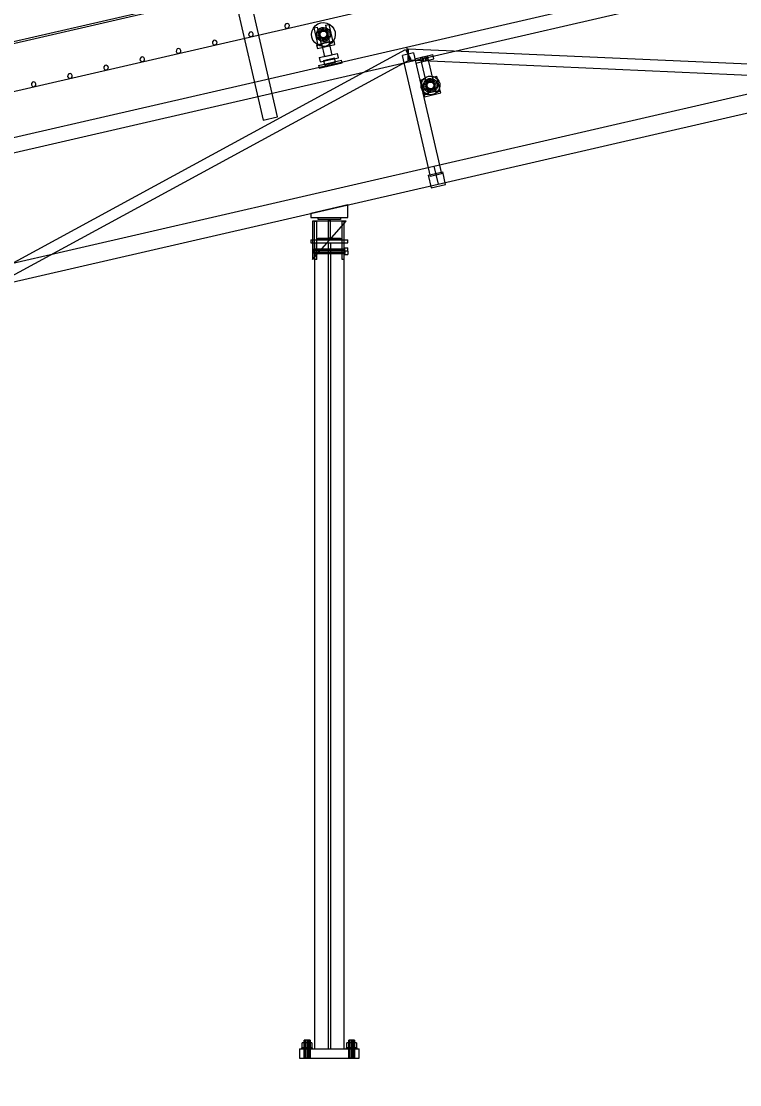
# Model space of a CAD drawing. Header units: millimetres. Extents: x -1970 to 59977, y -50268 to 6837.
# Drawn here: x 34593 to 36527, y -72 to 2791 of the extents above; entities that cross this region are included whole.
import ezdxf

# ---------------------------------------------------------------- set-up
doc = ezdxf.new("R2010")
doc.units = ezdxf.units.MM
doc.layers.add('COTAS_P', color=1, linetype='Continuous', lineweight=0)
doc.layers.add('lateral_C03', color=7, linetype='Continuous', lineweight=0)
doc.dimstyles.new('R19_100', dxfattribs={"dimtxt": 250, "dimasz": 150, "dimexe": 150, "dimexo": 80, "dimgap": 100, "dimtad": 1, "dimtih": 1, "dimtoh": 1, "dimdsep": 46, "dimcen": 0.09, "dimadec": 0, "dimazin": 0, "dimtfac": 1, "dimtdec": 4, "dimtofl": 0, "dimtmove": 0, "dimatfit": 3, "dimfxl": 1, "dimtolj": 1, "dimtzin": 0, "dimarcsym": 0})

# ---------------------------------------------------------------- blocks, each defined once
blk = doc.blocks.new('*D9')
at = {"layer": 'COTAS_P', "color": 0, "lineweight": -2, "transparency": 16777216}
for p, q in [((38921.3, 3578), (38703.4, 4523.2)), ((27384.7, 1760.7), (38591, 4343.3)), ((27422.7, 928), (27204.9, 1873.2))]:
    blk.add_line(p, q, dxfattribs=at)
at = {"layer": 'COTAS_P', "color": 0, "transparency": 16777216}
for points in [[(38585.4, 4367.7), (38596.6, 4319), (38737.1, 4377)], [(27379.1, 1785.1), (27390.3, 1736.3), (27238.5, 1727)]]:
    blk.add_solid(points, dxfattribs=at)
at = {"layer": 'Defpoints', "color": 0, "transparency": 16777216}
for p in [(38737.1, 4377), (38939.3, 3500), (27440.7, 850)]:
    blk.add_point(p, dxfattribs=at)
blk = doc.blocks.new('*D24')
at = {"layer": 'COTAS_P', "color": 0, "lineweight": -2, "transparency": 16777216}
for p, q in [((112.7, -80), (112.7, -2650)), ((59977.3, -80), (59977.3, -2650)), ((262.7, -2500), (59827.3, -2500))]:
    blk.add_line(p, q, dxfattribs=at)
at = {"layer": 'COTAS_P', "color": 0, "transparency": 16777216}
for points in [[(262.7, -2475), (262.7, -2525), (112.7, -2500)], [(59827.3, -2475), (59827.3, -2525), (59977.3, -2500)]]:
    blk.add_solid(points, dxfattribs=at)
at = {"layer": 'Defpoints', "color": 0, "transparency": 16777216}
for p in [(112.7, 0), (59977.3, 0), (59977.3, -2500)]:
    blk.add_point(p, dxfattribs=at)

msp = doc.modelspace()

# ---------------------------------------------------------------- linework, layer by layer
at = {"layer": 'lateral_C03'}
for p, q in [((38691.362, 3685.056), (27582.557, 1124.887)), ((27583.456, 1120.989), (38692.26, 3681.159)), ((27611.752, 998.208), (38720.557, 3558.377)), ((35629.469, 2721.824), (36798.817, 2991.315)), ((35638.453, 2682.846), (36807.8, 2952.337)), ((35163.829, 2872.09), (35243.778, 2525.184)), ((35282.756, 2534.167), (35202.807, 2881.073)), ((35302.688, 2781.031), (35302.345, 2777.122)), ((35302.345, 2777.122), (35304.365, 2773.757)), ((35305.264, 2783.992), (35302.688, 2781.031)), ((35309.089, 2784.874), (35305.264, 2783.992)), ((35312.701, 2783.339), (35309.089, 2784.874)), ((35314.721, 2779.974), (35312.701, 2783.339)), ((35314.377, 2776.065), (35314.721, 2779.974)), ((35379.063, 2772.511), (35384.379, 2778.954)), ((35384.379, 2778.954), (35391.182, 2783.803)), ((35391.182, 2783.803), (35399.007, 2786.725)), ((35399.007, 2786.725), (35407.323, 2787.523)), ((35407.323, 2787.523), (35415.561, 2786.141)), ((35411.748, 2780.426), (35421.492, 2782.671)), ((35411.748, 2780.426), (35422.527, 2733.652)), ((35415.561, 2786.141), (35423.162, 2782.674)), ((35432.272, 2735.897), (35421.492, 2782.671)), ((35423.162, 2782.674), (35429.605, 2777.358)), ((35429.605, 2777.358), (35434.454, 2770.555)), ((35205.243, 2758.574), (35204.899, 2754.664)), ((35204.899, 2754.664), (35206.919, 2751.3)), ((35207.819, 2761.535), (35205.243, 2758.574)), ((35206.919, 2751.3), (35210.531, 2749.765)), ((35211.643, 2762.416), (35207.819, 2761.535)), ((35210.531, 2749.765), (35214.355, 2750.646)), ((35215.255, 2760.881), (35211.643, 2762.416)), ((35214.355, 2750.646), (35216.931, 2753.607)), ((35217.275, 2757.516), (35215.255, 2760.881)), ((35216.931, 2753.607), (35217.275, 2757.516)), ((35304.365, 2773.757), (35307.977, 2772.222)), ((35307.977, 2772.222), (35311.801, 2773.104)), ((35311.801, 2773.104), (35314.377, 2776.065)), ((35374.214, 2756.672), (35375.596, 2764.91)), ((35375.011, 2748.356), (35374.214, 2756.672)), ((35377.934, 2740.53), (35375.011, 2748.356)), ((35375.596, 2764.91), (35379.063, 2772.511)), ((35380.565, 2773.239), (35390.309, 2775.485)), ((35380.565, 2773.239), (35391.345, 2726.465)), ((35387.206, 2756.213), (35388.026, 2761.105)), ((35397.199, 2755.86), (35387.206, 2756.213)), ((35387.679, 2751.276), (35387.206, 2756.213)), ((35397.424, 2753.522), (35387.679, 2751.276)), ((35389.414, 2746.629), (35387.679, 2751.276)), ((35388.026, 2761.105), (35390.085, 2765.617)), ((35397.588, 2758.177), (35388.026, 2761.105)), ((35398.246, 2751.321), (35389.414, 2746.629)), ((35390.085, 2765.617), (35393.241, 2769.443)), ((35398.563, 2760.315), (35390.085, 2765.617)), ((35401.089, 2728.711), (35390.309, 2775.485)), ((35399.609, 2749.407), (35392.293, 2742.59)), ((35393.241, 2769.443), (35397.28, 2772.322)), ((35400.058, 2762.127), (35393.241, 2769.443)), ((35397.199, 2755.86), (35397.588, 2758.177)), ((35397.424, 2753.522), (35397.199, 2755.86)), ((35397.28, 2772.322), (35401.927, 2774.057)), ((35401.972, 2763.491), (35397.28, 2772.322)), ((35398.246, 2751.321), (35397.424, 2753.522)), ((35397.588, 2758.177), (35398.563, 2760.315)), ((35399.609, 2749.407), (35398.246, 2751.321)), ((35398.563, 2760.315), (35400.058, 2762.127)), ((35401.422, 2747.912), (35399.609, 2749.407)), ((35400.058, 2762.127), (35401.972, 2763.491)), ((35401.927, 2774.057), (35406.864, 2774.531)), ((35404.173, 2764.313), (35401.927, 2774.057)), ((35401.972, 2763.491), (35404.173, 2764.313)), ((35404.173, 2764.313), (35406.511, 2764.537)), ((35406.511, 2764.537), (35406.864, 2774.531)), ((35406.511, 2764.537), (35408.828, 2764.148)), ((35406.864, 2774.531), (35411.756, 2773.71)), ((35408.828, 2764.148), (35411.756, 2773.71)), ((35408.828, 2764.148), (35410.966, 2763.173)), ((35412.329, 2748.958), (35410.416, 2747.595)), ((35410.966, 2763.173), (35416.268, 2771.652)), ((35410.966, 2763.173), (35412.778, 2761.678)), ((35411.756, 2773.71), (35416.268, 2771.652)), ((35413.824, 2750.77), (35412.329, 2748.958)), ((35412.329, 2748.958), (35419.146, 2741.642)), ((35412.778, 2761.678), (35420.094, 2768.495)), ((35412.778, 2761.678), (35414.142, 2759.765)), ((35414.799, 2752.908), (35413.824, 2750.77)), ((35413.824, 2750.77), (35422.303, 2745.468)), ((35414.142, 2759.765), (35422.973, 2764.456)), ((35414.142, 2759.765), (35414.964, 2757.564)), ((35415.188, 2755.225), (35414.799, 2752.908)), ((35414.799, 2752.908), (35424.361, 2749.981)), ((35424.708, 2759.81), (35414.964, 2757.564)), ((35414.964, 2757.564), (35415.188, 2755.225)), ((35415.188, 2755.225), (35425.182, 2754.872)), ((35416.268, 2771.652), (35420.094, 2768.495)), ((35420.094, 2768.495), (35422.973, 2764.456)), ((35424.361, 2749.981), (35422.303, 2745.468)), ((35422.973, 2764.456), (35424.708, 2759.81)), ((35425.182, 2754.872), (35424.361, 2749.981)), ((35424.708, 2759.81), (35425.182, 2754.872)), ((35434.454, 2770.555), (35437.376, 2762.729)), ((35438.174, 2754.414), (35436.792, 2746.175)), ((35437.376, 2762.729), (35438.174, 2754.414)), ((34460.122, 2452.332), (35629.469, 2721.824)), ((35107.797, 2736.116), (35107.454, 2732.207)), ((35107.454, 2732.207), (35109.474, 2728.842)), ((35110.373, 2739.077), (35107.797, 2736.116)), ((35109.474, 2728.842), (35113.086, 2727.307)), ((35114.197, 2739.958), (35110.373, 2739.077)), ((35113.086, 2727.307), (35116.91, 2728.188)), ((35117.809, 2738.424), (35114.197, 2739.958)), ((35116.91, 2728.188), (35119.486, 2731.149)), ((35119.829, 2735.059), (35117.809, 2738.424)), ((35119.486, 2731.149), (35119.829, 2735.059)), ((35382.782, 2733.728), (35377.934, 2740.53)), ((35389.226, 2728.412), (35382.782, 2733.728)), ((35387.972, 2727.74), (35434.746, 2738.52)), ((35387.972, 2727.74), (35390.218, 2717.996)), ((35396.826, 2724.945), (35389.226, 2728.412)), ((35392.293, 2742.59), (35389.414, 2746.629)), ((35390.218, 2717.996), (35436.992, 2728.775)), ((35391.345, 2726.465), (35401.089, 2728.711)), ((35396.119, 2739.434), (35392.293, 2742.59)), ((35401.422, 2747.912), (35396.119, 2739.434)), ((35400.632, 2737.375), (35396.119, 2739.434)), ((35405.065, 2723.563), (35396.826, 2724.945)), ((35403.559, 2746.937), (35400.632, 2737.375)), ((35405.523, 2736.555), (35400.632, 2737.375)), ((35403.559, 2746.937), (35401.422, 2747.912)), ((35421.104, 2735.376), (35401.614, 2730.884)), ((35409.699, 2695.804), (35401.614, 2730.884)), ((35405.876, 2746.548), (35403.559, 2746.937)), ((35413.38, 2724.36), (35405.065, 2723.563)), ((35405.876, 2746.548), (35405.523, 2736.555)), ((35410.461, 2737.028), (35405.523, 2736.555)), ((35408.215, 2746.773), (35405.876, 2746.548)), ((35410.416, 2747.595), (35408.215, 2746.773)), ((35408.215, 2746.773), (35410.461, 2737.028)), ((35410.416, 2747.595), (35415.107, 2738.763)), ((35415.107, 2738.763), (35410.461, 2737.028)), ((35421.206, 2727.283), (35413.38, 2724.36)), ((35419.146, 2741.642), (35415.107, 2738.763)), ((35422.303, 2745.468), (35419.146, 2741.642)), ((35421.104, 2735.376), (35429.188, 2700.296)), ((35428.009, 2732.131), (35421.206, 2727.283)), ((35422.527, 2733.652), (35432.272, 2735.897)), ((35433.325, 2738.575), (35428.009, 2732.131)), ((35436.792, 2746.175), (35433.325, 2738.575)), ((35436.992, 2728.775), (35434.746, 2738.52)), ((35629.469, 2721.824), (35638.453, 2682.846)), ((34532.457, 2120.553), (35626.796, 2715.513)), ((34912.906, 2691.201), (34912.562, 2687.291)), ((34915.482, 2694.162), (34912.906, 2691.201)), ((34919.306, 2695.043), (34915.482, 2694.162)), ((34922.918, 2693.508), (34919.306, 2695.043)), ((34924.938, 2690.144), (34922.918, 2693.508)), ((35010.352, 2713.658), (35010.008, 2709.749)), ((35010.008, 2709.749), (35012.028, 2706.384)), ((35012.927, 2716.619), (35010.352, 2713.658)), ((35012.028, 2706.384), (35015.64, 2704.849)), ((35016.752, 2717.501), (35012.927, 2716.619)), ((35015.64, 2704.849), (35019.464, 2705.731)), ((35020.364, 2715.966), (35016.752, 2717.501)), ((35019.464, 2705.731), (35022.04, 2708.692)), ((35022.384, 2712.601), (35020.364, 2715.966)), ((35022.04, 2708.692), (35022.384, 2712.601)), ((35394.468, 2693.32), (35443.97, 2704.728)), ((35394.468, 2693.32), (35397.163, 2681.627)), ((35397.163, 2681.627), (35446.665, 2693.035)), ((35406.848, 2685.911), (35436.082, 2692.648)), ((35429.188, 2700.296), (35409.699, 2695.804)), ((35438.777, 2680.955), (35436.082, 2692.648)), ((35446.665, 2693.035), (35443.97, 2704.728)), ((35648.578, 2705.703), (35619.344, 2698.966)), ((35694.353, 2373.498), (35619.344, 2698.966)), ((35626.796, 2715.513), (35641.126, 2689.156)), ((35634.635, 2717.32), (35633.287, 2687.35)), ((35634.635, 2717.32), (36878.991, 2661.343)), ((35648.578, 2705.703), (35723.586, 2380.235)), ((35652.171, 2690.112), (35700.894, 2701.341)), ((35666.788, 2693.481), (35686.277, 2697.972)), ((35666.788, 2693.481), (35680.801, 2632.675)), ((35670.686, 2694.379), (35673.609, 2695.053)), ((35670.686, 2694.379), (35673.381, 2682.686)), ((35673.609, 2695.053), (35679.456, 2696.4)), ((35676.304, 2683.359), (35673.609, 2695.053)), ((35679.456, 2696.4), (35682.379, 2697.074)), ((35682.151, 2684.707), (35679.456, 2696.4)), ((35685.074, 2685.38), (35682.379, 2697.074)), ((35700.291, 2637.166), (35686.277, 2697.972)), ((35703.589, 2689.647), (35700.894, 2701.341)), ((34469.105, 2413.354), (35638.453, 2682.846)), ((34546.786, 2094.196), (35641.126, 2689.156)), ((34815.46, 2668.743), (34815.117, 2664.834)), ((34815.117, 2664.834), (34817.137, 2661.469)), ((34818.036, 2671.704), (34815.46, 2668.743)), ((34821.86, 2672.585), (34818.036, 2671.704)), ((34825.472, 2671.051), (34821.86, 2672.585)), ((34824.573, 2660.816), (34827.149, 2663.776)), ((34827.492, 2667.686), (34825.472, 2671.051)), ((34827.149, 2663.776), (34827.492, 2667.686)), ((34912.562, 2687.291), (34914.582, 2683.927)), ((34914.582, 2683.927), (34918.194, 2682.392)), ((34918.194, 2682.392), (34922.019, 2683.273)), ((34922.019, 2683.273), (34924.594, 2686.234)), ((34924.594, 2686.234), (34924.938, 2690.144)), ((35392.528, 2672.349), (35454.893, 2686.722)), ((35392.528, 2672.349), (35394.325, 2664.553)), ((35394.325, 2664.553), (35456.69, 2678.926)), ((35406.848, 2685.911), (35409.543, 2674.218)), ((35409.543, 2674.218), (35438.777, 2680.955)), ((35456.69, 2678.926), (35454.893, 2686.722)), ((35633.287, 2687.35), (36877.643, 2631.373)), ((35652.171, 2690.112), (35654.866, 2678.419)), ((35654.866, 2678.419), (35703.589, 2689.647)), ((35676.304, 2683.359), (35673.381, 2682.686)), ((35676.304, 2683.359), (35682.151, 2684.707)), ((35682.151, 2684.707), (35685.074, 2685.38)), ((35703.355, 2401.228), (36872.703, 2670.719)), ((34718.015, 2646.286), (34717.671, 2642.376)), ((34717.671, 2642.376), (34719.691, 2639.011)), ((34720.59, 2649.246), (34718.015, 2646.286)), ((34719.691, 2639.011), (34723.303, 2637.477)), ((34724.415, 2650.128), (34720.59, 2649.246)), ((34723.303, 2637.477), (34727.127, 2638.358)), ((34728.027, 2648.593), (34724.415, 2650.128)), ((34727.127, 2638.358), (34729.703, 2641.319)), ((34730.047, 2645.228), (34728.027, 2648.593)), ((34729.703, 2641.319), (34730.047, 2645.228)), ((34817.137, 2661.469), (34820.749, 2659.934)), ((34820.749, 2659.934), (34824.573, 2660.816)), ((35668.21, 2633.878), (35679.903, 2636.572)), ((35668.21, 2633.878), (35677.642, 2592.95)), ((35672.829, 2631.823), (35677.048, 2636.938)), ((35677.048, 2636.938), (35682.448, 2640.786)), ((35689.335, 2595.645), (35679.903, 2636.572)), ((35680.801, 2632.675), (35700.291, 2637.166)), ((35681.411, 2632.255), (35685.45, 2635.134)), ((35682.448, 2640.786), (35688.66, 2643.106)), ((35685.45, 2635.134), (35690.097, 2636.869)), ((35690.142, 2626.303), (35685.45, 2635.134)), ((35688.66, 2643.106), (35695.26, 2643.739)), ((35690.097, 2636.869), (35695.034, 2637.343)), ((35692.343, 2627.125), (35690.097, 2636.869)), ((35694.681, 2627.349), (35695.034, 2637.343)), ((35695.034, 2637.343), (35699.926, 2636.522)), ((35695.26, 2643.739), (35701.799, 2642.642)), ((35696.998, 2626.96), (35699.926, 2636.522)), ((35699.136, 2625.985), (35704.438, 2634.464)), ((35699.392, 2641.064), (35711.086, 2643.759)), ((35699.392, 2641.064), (35708.824, 2600.137)), ((35699.926, 2636.522), (35704.438, 2634.464)), ((35701.799, 2642.642), (35707.832, 2639.89)), ((35704.438, 2634.464), (35708.265, 2631.307)), ((35707.832, 2639.89), (35712.947, 2635.67)), ((35720.518, 2602.832), (35711.086, 2643.759)), ((35712.947, 2635.67), (35716.795, 2630.271)), ((34620.569, 2623.828), (34620.225, 2619.919)), ((34620.225, 2619.919), (34622.245, 2616.554)), ((34623.145, 2626.789), (34620.569, 2623.828)), ((34622.245, 2616.554), (34625.857, 2615.019)), ((34626.969, 2627.67), (34623.145, 2626.789)), ((34625.857, 2615.019), (34629.682, 2615.9)), ((34630.581, 2626.135), (34626.969, 2627.67)), ((34629.682, 2615.9), (34632.257, 2618.861)), ((34632.601, 2622.771), (34630.581, 2626.135)), ((34632.257, 2618.861), (34632.601, 2622.771)), ((35668.98, 2619.251), (35670.077, 2625.79)), ((35669.613, 2612.65), (35668.98, 2619.251)), ((35671.932, 2606.439), (35669.613, 2612.65)), ((35670.077, 2625.79), (35672.829, 2631.823)), ((35675.781, 2601.039), (35671.932, 2606.439)), ((35675.376, 2619.025), (35676.196, 2623.917)), ((35685.369, 2618.672), (35675.376, 2619.025)), ((35675.849, 2614.088), (35675.376, 2619.025)), ((35685.594, 2616.333), (35675.849, 2614.088)), ((35677.584, 2609.441), (35675.849, 2614.088)), ((35675.994, 2595.649), (35720.819, 2605.98)), ((35676.196, 2623.917), (35678.255, 2628.429)), ((35685.758, 2620.989), (35676.196, 2623.917)), ((35686.416, 2614.132), (35677.584, 2609.441)), ((35680.463, 2605.402), (35677.584, 2609.441)), ((35678.255, 2628.429), (35681.411, 2632.255)), ((35686.733, 2623.127), (35678.255, 2628.429)), ((35687.779, 2612.219), (35680.463, 2605.402)), ((35684.289, 2602.246), (35680.463, 2605.402)), ((35688.228, 2624.939), (35681.411, 2632.255)), ((35689.592, 2610.724), (35684.289, 2602.246)), ((35685.369, 2618.672), (35685.758, 2620.989)), ((35685.594, 2616.333), (35685.369, 2618.672)), ((35686.416, 2614.132), (35685.594, 2616.333)), ((35685.758, 2620.989), (35686.733, 2623.127)), ((35687.779, 2612.219), (35686.416, 2614.132)), ((35686.733, 2623.127), (35688.228, 2624.939)), ((35689.592, 2610.724), (35687.779, 2612.219)), ((35688.228, 2624.939), (35690.142, 2626.303)), ((35691.729, 2609.749), (35688.802, 2600.187)), ((35691.729, 2609.749), (35689.592, 2610.724)), ((35690.142, 2626.303), (35692.343, 2627.125)), ((35694.046, 2609.36), (35691.729, 2609.749)), ((35692.343, 2627.125), (35694.681, 2627.349)), ((35694.046, 2609.36), (35693.693, 2599.366)), ((35696.385, 2609.584), (35694.046, 2609.36)), ((35694.681, 2627.349), (35696.998, 2626.96)), ((35698.586, 2610.406), (35696.385, 2609.584)), ((35696.385, 2609.584), (35698.631, 2599.84)), ((35696.998, 2626.96), (35699.136, 2625.985)), ((35700.499, 2611.77), (35698.586, 2610.406)), ((35698.586, 2610.406), (35703.277, 2601.575)), ((35699.136, 2625.985), (35700.948, 2624.49)), ((35701.994, 2613.582), (35700.499, 2611.77)), ((35700.499, 2611.77), (35707.316, 2604.454)), ((35700.948, 2624.49), (35708.265, 2631.307)), ((35700.948, 2624.49), (35702.312, 2622.577)), ((35702.97, 2615.72), (35701.994, 2613.582)), ((35701.994, 2613.582), (35710.473, 2608.28)), ((35702.312, 2622.577), (35711.143, 2627.268)), ((35702.312, 2622.577), (35703.134, 2620.376)), ((35703.358, 2618.037), (35702.97, 2615.72)), ((35702.97, 2615.72), (35712.531, 2612.793)), ((35712.878, 2622.622), (35703.134, 2620.376)), ((35703.134, 2620.376), (35703.358, 2618.037)), ((35703.358, 2618.037), (35713.352, 2617.684)), ((35710.473, 2608.28), (35707.316, 2604.454)), ((35708.265, 2631.307), (35711.143, 2627.268)), ((35712.531, 2612.793), (35710.473, 2608.28)), ((35711.143, 2627.268), (35712.878, 2622.622)), ((35713.352, 2617.684), (35712.531, 2612.793)), ((35712.878, 2622.622), (35713.352, 2617.684)), ((35714.584, 2352.505), (36883.932, 2621.996)), ((35718.651, 2610.919), (35715.899, 2604.886)), ((35716.795, 2630.271), (35719.115, 2624.059)), ((35719.748, 2617.458), (35718.651, 2610.919)), ((35719.115, 2624.059), (35719.748, 2617.458)), ((35722.615, 2598.184), (35720.819, 2605.98)), ((35680.896, 2596.819), (35675.781, 2601.039)), ((35675.994, 2595.649), (35677.79, 2587.853)), ((35677.642, 2592.95), (35689.335, 2595.645)), ((35677.79, 2587.853), (35722.615, 2598.184)), ((35686.928, 2594.067), (35680.896, 2596.819)), ((35688.802, 2600.187), (35684.289, 2602.246)), ((35693.468, 2592.97), (35686.928, 2594.067)), ((35693.693, 2599.366), (35688.802, 2600.187)), ((35700.068, 2593.603), (35693.468, 2592.97)), ((35698.631, 2599.84), (35693.693, 2599.366)), ((35703.277, 2601.575), (35698.631, 2599.84)), ((35706.28, 2595.923), (35700.068, 2593.603)), ((35707.316, 2604.454), (35703.277, 2601.575)), ((35711.679, 2599.772), (35706.28, 2595.923)), ((35708.824, 2600.137), (35720.518, 2602.832)), ((35715.899, 2604.886), (35711.679, 2599.772)), ((35243.778, 2525.184), (35282.756, 2534.167)), ((34534.007, 2131.736), (35703.355, 2401.228)), ((35688.357, 2377.247), (35727.336, 2386.23)), ((35688.357, 2377.247), (35696.218, 2343.141)), ((35723.586, 2380.235), (35694.353, 2373.498)), ((35703.355, 2401.228), (35714.584, 2352.505)), ((35735.196, 2352.124), (35727.336, 2386.23)), ((34545.236, 2083.013), (35714.584, 2352.505)), ((35696.218, 2343.141), (35735.196, 2352.124)), ((35372.022, 2274.583), (35472.022, 2297.63)), ((35472.022, 2262.583), (35472.022, 2297.63)), ((35372.022, 2274.583), (35372.022, 2262.583)), ((35372.022, 2262.583), (35472.022, 2262.583)), ((35392.247, 2257.583), (35392.247, 2262.583)), ((35392.247, 2262.583), (35452.247, 2262.583)), ((35452.247, 2262.583), (35452.247, 2257.583)), ((35377.247, 2149.583), (35467.247, 2252.583)), ((35467.247, 2252.583), (35377.247, 2252.583)), ((35377.247, 2252.583), (35377.247, 2149.583)), ((35382.247, 2149.583), (35382.247, 2252.583)), ((35382.247, 2252.583), (35388.247, 2252.583)), ((35388.247, 2149.583), (35388.247, 2252.583)), ((35452.247, 2257.583), (35392.247, 2257.583)), ((35419.747, 2207.583), (35419.747, 2257.583)), ((35419.747, 2257.583), (35424.747, 2257.583)), ((35424.747, 2257.583), (35424.747, 2207.583)), ((35456.247, 2149.583), (35456.247, 2252.583)), ((35456.247, 2252.583), (35462.247, 2252.583)), ((35462.247, 2149.583), (35462.247, 2252.583)), ((35392.247, 2202.583), (35392.247, 2207.583)), ((35392.247, 2207.583), (35452.247, 2207.583)), ((35424.747, 2207.583), (35419.747, 2207.583)), ((35452.247, 2207.583), (35452.247, 2202.583)), ((35372.247, 2202.583), (35472.247, 2202.583)), ((35372.247, 2202.583), (35372.247, 2194.583)), ((35372.247, 2194.583), (35472.247, 2194.583)), ((35380.247, 2177.626), (35380.247, 2178.483)), ((35380.247, 2178.483), (35464.247, 2178.483)), ((35380.247, 2175.283), (35380.247, 2177.626)), ((35380.247, 2177.626), (35464.247, 2177.626)), ((35382.247, 2194.583), (35462.247, 2194.583)), ((35382.247, 2194.583), (35382.247, 25)), ((35452.247, 2202.583), (35392.247, 2202.583)), ((35418.747, 2194.583), (35425.747, 2194.583)), ((35418.747, 2194.583), (35418.747, 25)), ((35425.747, 25), (35425.747, 2194.583)), ((35462.247, 25), (35462.247, 2194.583)), ((35464.247, 2172.083), (35464.247, 2181.09)), ((35464.247, 2181.09), (35472.247, 2181.09)), ((35464.247, 2177.626), (35464.247, 2178.483)), ((35464.247, 2175.283), (35464.247, 2177.626)), ((35472.247, 2194.583), (35472.247, 2202.583)), ((35472.247, 2172.083), (35472.247, 2181.09)), ((35380.247, 2172.083), (35380.247, 2175.283)), ((35380.247, 2175.283), (35464.247, 2175.283)), ((35380.247, 2168.883), (35380.247, 2172.083)), ((35464.247, 2172.083), (35380.247, 2172.083)), ((35380.247, 2168.883), (35380.247, 2166.541)), ((35380.247, 2168.883), (35464.247, 2168.883)), ((35380.247, 2166.541), (35380.247, 2165.683)), ((35380.247, 2166.541), (35464.247, 2166.541)), ((35380.247, 2165.683), (35464.247, 2165.683)), ((35388.247, 2149.583), (35382.247, 2149.583)), ((35462.247, 2149.583), (35456.247, 2149.583)), ((35464.247, 2172.083), (35464.247, 2175.283)), ((35464.247, 2172.083), (35464.247, 2168.883)), ((35464.247, 2163.077), (35464.247, 2172.083)), ((35472.247, 2172.083), (35464.247, 2172.083)), ((35464.247, 2168.883), (35464.247, 2166.541)), ((35464.247, 2166.541), (35464.247, 2165.683)), ((35464.247, 2163.077), (35472.247, 2163.077)), ((35472.247, 2172.083), (35472.247, 2163.077)), ((35355.847, 40.8), (35349.447, 40.8)), ((35349.447, 28), (35349.447, 40.8)), ((35355.319, 48), (35354.247, 48)), ((35354.247, 0), (35354.247, 48)), ((35358.247, 48), (35355.319, 48)), ((35355.319, 0), (35355.319, 48)), ((35368.647, 40.8), (35355.847, 40.8)), ((35355.847, 28), (35355.847, 40.8)), ((35362.247, 48), (35358.247, 48)), ((35358.247, 0), (35358.247, 48)), ((35366.247, 48), (35362.247, 48)), ((35362.247, 0), (35362.247, 48)), ((35369.175, 48), (35366.247, 48)), ((35366.247, 0), (35366.247, 48)), ((35375.047, 40.8), (35368.647, 40.8)), ((35368.647, 28), (35368.647, 40.8)), ((35370.247, 48), (35369.175, 48)), ((35369.175, 0), (35369.175, 48)), ((35370.247, 48), (35370.247, 0)), ((35375.047, 40.8), (35375.047, 28)), ((35475.847, 40.8), (35469.447, 40.8)), ((35469.447, 28), (35469.447, 40.8)), ((35475.319, 48), (35474.247, 48)), ((35474.247, 0), (35474.247, 48)), ((35478.247, 48), (35475.319, 48)), ((35475.319, 0), (35475.319, 48)), ((35488.647, 40.8), (35475.847, 40.8)), ((35475.847, 28), (35475.847, 40.8)), ((35482.247, 48), (35478.247, 48)), ((35478.247, 0), (35478.247, 48)), ((35486.247, 48), (35482.247, 48)), ((35482.247, 0), (35482.247, 48)), ((35489.175, 48), (35486.247, 48)), ((35486.247, 0), (35486.247, 48)), ((35495.047, 40.8), (35488.647, 40.8)), ((35488.647, 28), (35488.647, 40.8)), ((35490.247, 48), (35489.175, 48)), ((35489.175, 0), (35489.175, 48)), ((35490.247, 48), (35490.247, 0)), ((35495.047, 40.8), (35495.047, 28)), ((35342.247, 25), (35502.247, 25)), ((35342.247, 25), (35342.247, 0)), ((35342.247, 0), (35502.247, 0)), ((35349.313, 28), (35348.247, 28)), ((35348.247, 25), (35348.247, 28)), ((35349.313, 25), (35348.247, 25)), ((35352.347, 28), (35349.313, 28)), ((35349.313, 25), (35349.313, 28)), ((35352.347, 25), (35349.313, 25)), ((35355.847, 28), (35349.447, 28)), ((35356.889, 28), (35352.347, 28)), ((35352.347, 25), (35352.347, 28)), ((35356.889, 25), (35352.347, 25)), ((35355.319, 0), (35354.247, 0)), ((35358.247, 0), (35355.319, 0)), ((35368.647, 28), (35355.847, 28)), ((35362.247, 28), (35356.889, 28)), ((35356.889, 25), (35356.889, 28)), ((35362.247, 25), (35356.889, 25)), ((35362.247, 0), (35358.247, 0)), ((35367.604, 28), (35362.247, 28)), ((35362.247, 25), (35362.247, 28)), ((35367.604, 25), (35362.247, 25)), ((35366.247, 0), (35362.247, 0)), ((35369.175, 0), (35366.247, 0)), ((35372.146, 28), (35367.604, 28)), ((35367.604, 25), (35367.604, 28)), ((35372.146, 25), (35367.604, 25)), ((35368.647, 28), (35375.047, 28)), ((35369.175, 0), (35370.247, 0)), ((35375.181, 28), (35372.146, 28)), ((35372.146, 25), (35372.146, 28)), ((35375.181, 25), (35372.146, 25)), ((35376.247, 28), (35375.181, 28)), ((35375.181, 25), (35375.181, 28)), ((35375.181, 25), (35376.247, 25)), ((35376.247, 28), (35376.247, 25)), ((35382.247, 25), (35462.247, 25)), ((35418.747, 25), (35425.747, 25)), ((35469.313, 28), (35468.247, 28)), ((35468.247, 25), (35468.247, 28)), ((35469.313, 25), (35468.247, 25)), ((35472.347, 28), (35469.313, 28)), ((35469.313, 25), (35469.313, 28)), ((35472.347, 25), (35469.313, 25)), ((35475.847, 28), (35469.447, 28)), ((35476.889, 28), (35472.347, 28)), ((35472.347, 25), (35472.347, 28)), ((35476.889, 25), (35472.347, 25)), ((35475.319, 0), (35474.247, 0)), ((35478.247, 0), (35475.319, 0)), ((35488.647, 28), (35475.847, 28)), ((35482.247, 28), (35476.889, 28)), ((35476.889, 25), (35476.889, 28)), ((35482.247, 25), (35476.889, 25)), ((35482.247, 0), (35478.247, 0)), ((35487.604, 28), (35482.247, 28)), ((35482.247, 25), (35482.247, 28)), ((35487.604, 25), (35482.247, 25)), ((35486.247, 0), (35482.247, 0)), ((35489.175, 0), (35486.247, 0)), ((35492.146, 28), (35487.604, 28)), ((35487.604, 25), (35487.604, 28)), ((35492.146, 25), (35487.604, 25)), ((35488.647, 28), (35495.047, 28)), ((35489.175, 0), (35490.247, 0)), ((35495.181, 28), (35492.146, 28)), ((35492.146, 25), (35492.146, 28)), ((35495.181, 25), (35492.146, 25)), ((35496.247, 28), (35495.181, 28)), ((35495.181, 25), (35495.181, 28)), ((35495.181, 25), (35496.247, 25)), ((35496.247, 28), (35496.247, 25)), ((35502.247, 0), (35502.247, 25))]:
    msp.add_line(p, q, dxfattribs=at)

# ---------------------------------------------------------------- dimensions: what is measured, and where the dimension line sits
at = {"layer": 'COTAS_P'}
for p1, p2, distance, picture, middle in [((27440.666, 850), (38939.253, 3500), 900, '*D9', (32987.841, 3052.011)), ((112.7, 0), (59977.253, 0), -2500, '*D24', (30044.976, -2500))]:
    dim = msp.add_aligned_dim(p1=p1, p2=p2, distance=distance, text='<> P', dimstyle='R19_100', dxfattribs=at)
    dim.commit()
    dim.dimension.update_dxf_attribs({"geometry": picture, "text_midpoint": middle})

doc.saveas('drawing.dxf')
